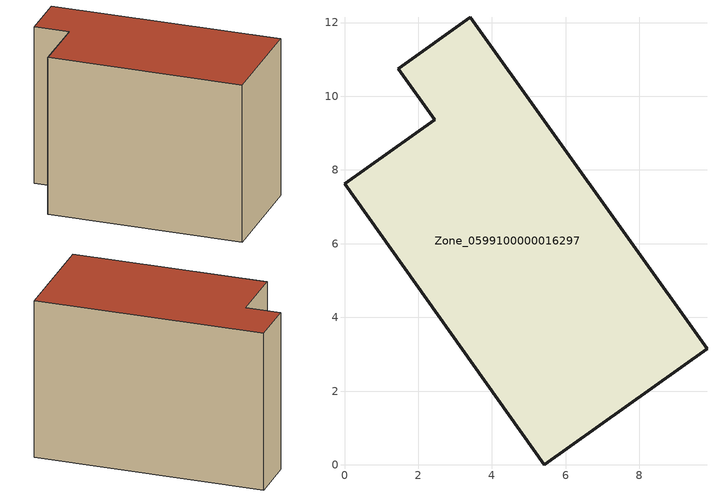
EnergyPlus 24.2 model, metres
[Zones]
Zone_0599100000016297
 floor ground (C_G): 3.41,12.15 9.83,3.15 5.42,0 0,7.62 2.44,9.37 1.45,10.75 z0
 wall outside (C_F): 5.42,0 9.83,3.15 3.41,12.15 1.45,10.75 2.44,9.37 0,7.62 5.42,0 z0:7.83
 roof outside (C_R): 9.83,3.15 3.41,12.15 1.45,10.75 2.44,9.37 0,7.62 5.42,0 z7.83
[BUILDING]
Pand.0599100000016297: North Axis=0; Terrain=City; Loads Convergence Tolerance Value=0.04; Temperature Convergence Tolerance Value=0.4; Solar Distribution=FullExterior; Maximum Number of Warmup Days=25; Minimum Number of Warmup Days=1
[Site:Location]
Rotterdam.The.Hague.AP_ZH_NLD Design_Conditions: Latitude=51.96; Longitude=4.45; Time Zone=1; Elevation=-4.5
[SITE:GROUNDTEMPERATURE:BUILDINGSURFACE]
18, 18, 18, 18, 18, 18, 18, 18, 18, 18, 18, 18
[MATERIAL] Thermal Absorptance=0.9; Solar Absorptance=0.7; Visible Absorptance=0.7
Name | Roughness | Thickness | Conductivity | Density | Specific Heat
G.TI.1975-1991 | MediumSmooth | 0.15 | 0.288461 | 540 | 1210
F.TI.1975-1991 | Rough | 0.3 | 0.230769 | 1920 | 840
R.TI.1975-1991 | MediumRough | 0.2 | 0.153846 | 1500 | 1000
[CONSTRUCTION]
C_G: G.TI.1975-1991
C_F: F.TI.1975-1991
C_R: R.TI.1975-1991
[ZONE]
Zone_0599100000016297: Type=1; Multiplier=1; Ceiling Height=Autocalculate; Volume=Autocalculate; Floor Area=autocalculate; Part of Total Floor Area=Yes
[ZONEINFILTRATION:DESIGNFLOWRATE]
Infil_Zone_0599100000016297: Zone or ZoneList or Space or SpaceList=Zone_0599100000016297; Schedule=AlwaysOn; Design Flow Rate Calculation Method=Flow/Area; Flow Rate per Floor Area=0.003; Constant Term Coefficient=1; Temperature Term Coefficient=0; Velocity Term Coefficient=0; Velocity Squared Term Coefficient=0
[HVACTEMPLATE:ZONE:IDEALLOADSAIRSYSTEM]
Zone_0599100000016297: Maximum Heating Supply Air Temperature=50; Minimum Cooling Supply Air Temperature=13; Maximum Heating Supply Air Humidity Ratio=0.0156; Minimum Cooling Supply Air Humidity Ratio=0.0077; Heating Limit=NoLimit; Cooling Limit=NoLimit; Dehumidification Control Type=ConstantSensibleHeatRatio; Cooling Sensible Heat Ratio=0.7; Dehumidification Setpoint=60; Humidification Control Type=None; Humidification Setpoint=30; Outdoor Air Method=None; Outdoor Air Flow Rate per Person=0.00944; Outdoor Air Flow Rate per Zone Floor Area=0; Outdoor Air Flow Rate per Zone=0; Demand Controlled Ventilation Type=None; Outdoor Air Economizer Type=NoEconomizer; Heat Recovery Type=None; Sensible Heat Recovery Effectiveness=0.7; Latent Heat Recovery Effectiveness=0.65
[ZONECONTROL:THERMOSTAT]
ThermostatControl_Zone_0599100000016297: Zone or ZoneList=Zone_0599100000016297; Control Type Schedule=DualSetpointControlType; Control 1=Thermostat_Zone_0599100000016297; Temperature Difference Between Cutout And Setpoint=0
[THERMOSTATSETPOINT:DUALSETPOINT]
Thermostat_Zone_0599100000016297: Heating Setpoint Temperature Schedule=HeatingSetpoint_Zone_0599100000016297; Cooling Setpoint Temperature Schedule=CoolingSetpoint_Zone_0599100000016297
[SCHEDULE:COMPACT]
HeatingSetpoint_Zone_0599100000016297: Through: 12/31, For: AllDays, Until: 24:00, 21
CoolingSetpoint_Zone_0599100000016297: Through: 12/31, For: AllDays, Until: 24:00, 24
DualSetpointControlType: Through: 12/31, For: AllDays, Until: 24:00, 4
AlwaysOn: Through: 12/31, For: AllDays, Until: 24:00, 1
